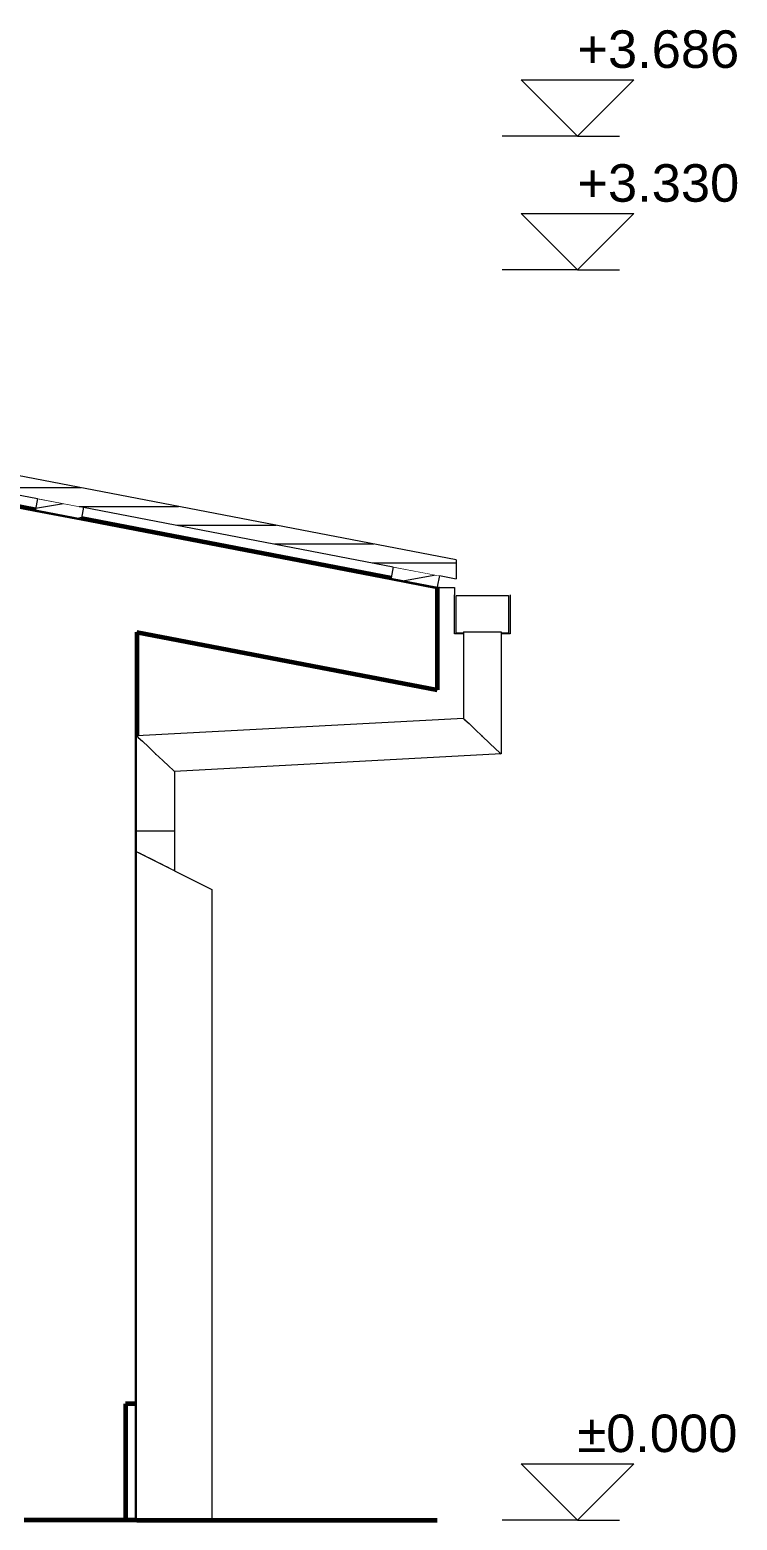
# Model space of a CAD drawing. Header units: metres. Extents: x -41 to 412, y -15 to 25.
# Drawn here: x 278.147 to 280.031, y -14.621 to -10.651 of the extents above; entities that cross this region are included whole.
import ezdxf

# ---------------------------------------------------------------- set-up
doc = ezdxf.new("R2010")
doc.units = ezdxf.units.M
doc.header["$MEASUREMENT"] = 0
doc.set_wipeout_variables(frame=1)
doc.linetypes.add('Wipeout_Contour', pattern=[1, 0, -1])
for name, color, linetype in [('Dimensioning - General', 7, 'Continuous'), ('Interior - Furniture', 7, 'Continuous'), ('Shell - Roof', 7, 'Continuous'), ('Site & Landscape - Terrain', 7, 'Continuous'), ('Structural - Bearing', 7, 'Continuous')]:
    doc.layers.add(name, color=color, linetype=linetype)
doc.styles.add('GENERATED_STYLE_2', font='arial.ttf')
pattern_1 = [(10, (288.27439, -14.62055), (-0.00781417, 0.04431635), [])]

msp = doc.modelspace()

# ---------------------------------------------------------------- linework, layer by layer
at = {"layer": 'Dimensioning - General', "color": 7, "linetype": 'Continuous', "lineweight": 13}
for p, q in [((279.6052, -10.9341), (279.4552, -10.7841)), ((279.4552, -10.7841), (279.7552, -10.7841)), ((279.7552, -10.7841), (279.6052, -10.9341)), ((279.6052, -11.2906), (279.4552, -11.1406)), ((279.4552, -11.1406), (279.7552, -11.1406)), ((279.7552, -11.1406), (279.6052, -11.2906)), ((279.6052, -14.6206), (279.4552, -14.4706)), ((279.4552, -14.4706), (279.7552, -14.4706)), ((279.7552, -14.4706), (279.6052, -14.6206))]:
    msp.add_line(p, q, dxfattribs=at)
at = {"layer": 'Dimensioning - General', "color": 151, "linetype": 'Continuous', "lineweight": 20, "true_color": 0x80c2ff}
for p, q in [((279.6052, -10.9341), (279.4052, -10.9341)), ((279.6052, -10.9341), (279.7177, -10.9341)), ((279.6052, -11.2906), (279.4052, -11.2906)), ((279.6052, -11.2906), (279.7177, -11.2906)), ((279.6052, -14.6206), (279.4052, -14.6206)), ((279.6052, -14.6206), (279.7177, -14.6206))]:
    msp.add_line(p, q, dxfattribs=at)

# ---------------------------------------------------------------- texts
at = {"layer": 'Dimensioning - General', "color": 5, "lineweight": 25, "char_height": 0.1, "attachment_point": 7, "style": 'GENERATED_STYLE_2'}
for s, insert in [('\\A1;+3.686', (279.6052, -10.7541)), ('\\A1;+3.330', (279.6052, -11.1106)), ('\\A1;±0.000', (279.6052, -14.4406))]:
    msp.add_mtext(s, dxfattribs=dict(at, insert=insert))

# ---------------------------------------------------------------- wipeouts: each hides what was drawn before it
at = {"color": 254, "linetype": 'Wipeout_Contour', "lineweight": 0, "ltscale": 2516.403207}
msp.add_wipeout([(279.422, -12.1581), (279.282, -12.1581), (279.282, -12.2581), (279.302, -12.2581), (279.302, -12.2545), (279.3982, -12.2545), (279.402, -12.2545), (279.402, -12.2581), (279.422, -12.2581)], dxfattribs=at).dxf.layer = 'Interior - Furniture'
at = {"color": 254, "linetype": 'Wipeout_Contour', "lineweight": 0, "ltscale": 1115.144071}
msp.add_wipeout([(278.482, -12.7847), (278.482, -12.8656), (278.5011, -12.8751), (278.5011, -12.7847)], dxfattribs=at).dxf.layer = 'Interior - Furniture'
at = {"color": 254, "linetype": 'Wipeout_Contour', "lineweight": 0, "ltscale": 1115.172117}
msp.add_wipeout([(278.402, -14.6206), (278.432, -14.6206), (278.432, -14.3106), (278.402, -14.3106)], dxfattribs=at).dxf.layer = 'Structural - Bearing'

# ---------------------------------------------------------------- next in the draw order: linework, layer by layer
at = {"layer": 'Interior - Furniture', "color": 104, "linetype": 'Continuous', "lineweight": 13, "true_color": 0x029e21}
for p, q in [((279.278, -12.1361), (279.278, -12.1561)), ((279.278, -12.2601), (279.278, -12.1561)), ((279.282, -12.1581), (279.422, -12.1581)), ((279.426, -12.1561), (279.426, -12.2601)), ((279.426, -12.2601), (279.278, -12.2601))]:
    msp.add_line(p, q, dxfattribs=at)
at = {"layer": 'Interior - Furniture', "color": 104, "linetype": 'Continuous', "lineweight": 20, "true_color": 0x029e21}
for p, q in [((279.282, -12.2581), (279.282, -12.1581)), ((279.422, -12.1581), (279.422, -12.2581)), ((279.422, -12.2581), (279.282, -12.2581))]:
    msp.add_line(p, q, dxfattribs=at)

# ---------------------------------------------------------------- next in the draw order: wipeouts: each hides what was drawn before it
at = {"color": 254, "linetype": 'Wipeout_Contour', "lineweight": 0, "ltscale": 1115.216637}
msp.add_wipeout([(278.5173, -12.7847), (278.5011, -12.7847), (278.5011, -12.8751), (278.5173, -12.8832)], dxfattribs=at).dxf.layer = 'Interior - Furniture'
at = {"color": 254, "linetype": 'Wipeout_Contour', "lineweight": 0, "ltscale": 1671.215689}
msp.add_wipeout([(278.132, -14.6206), (278.402, -14.6206), (278.402, -14.3106), (278.432, -14.3106), (278.432, -12.2556), (278.132, -12.1979)], dxfattribs=at).dxf.layer = 'Structural - Bearing'

# ---------------------------------------------------------------- next in the draw order: linework, layer by layer
at = {"layer": 'Structural - Bearing', "color": 7, "linetype": 'Continuous', "lineweight": 60}
for p, q in [((278.402, -14.3106), (278.402, -14.6206)), ((278.432, -14.3106), (278.402, -14.3106))]:
    msp.add_line(p, q, dxfattribs=at)
at = {"layer": 'Structural - Bearing', "color": 7, "linetype": 'Continuous', "lineweight": 60, "flags": 128}
for points in [[(278.432, -12.2556), (278.432, -14.3106), (278.432, -14.6206)], [(278.432, -14.6206), (278.402, -14.6206), (278.132, -14.6206)]]:
    msp.add_lwpolyline(points, dxfattribs=at)

# ---------------------------------------------------------------- next in the draw order: wipeouts: each hides what was drawn before it
at = {"color": 254, "linetype": 'Wipeout_Contour', "lineweight": 0, "ltscale": 1118.312061}
msp.add_wipeout([(279.302, -12.2545), (279.302, -12.4851), (279.3058, -12.4887), (279.3058, -12.2545)], dxfattribs=at).dxf.layer = 'Interior - Furniture'
at = {"color": 254, "linetype": 'Wipeout_Contour', "lineweight": 0, "ltscale": 1115.272758}
msp.add_wipeout([(278.5282, -12.7847), (278.5173, -12.7847), (278.5173, -12.8832), (278.5282, -12.8886)], dxfattribs=at).dxf.layer = 'Interior - Furniture'

# ---------------------------------------------------------------- next in the draw order: wipeouts: each hides what was drawn before it
at = {"color": 254, "linetype": 'Wipeout_Contour', "lineweight": 0, "ltscale": 1118.340723}
msp.add_wipeout([(279.3058, -12.2545), (279.3058, -12.4887), (279.3166, -12.499), (279.3166, -12.2545)], dxfattribs=at).dxf.layer = 'Interior - Furniture'
at = {"color": 254, "linetype": 'Wipeout_Contour', "lineweight": 0, "ltscale": 1114.914454}
msp.add_wipeout([(278.432, -12.7847), (278.432, -12.8406), (278.4358, -12.8425), (278.4358, -12.7847)], dxfattribs=at).dxf.layer = 'Interior - Furniture'
at = {"color": 254, "linetype": 'Wipeout_Contour', "lineweight": 0, "ltscale": 1115.303981}
msp.add_wipeout([(278.532, -12.7847), (278.5282, -12.7847), (278.5282, -12.8886), (278.532, -12.8906)], dxfattribs=at).dxf.layer = 'Interior - Furniture'
at = {"color": 254, "linetype": 'Wipeout_Contour', "lineweight": 0, "ltscale": 1642.06352}
msp.add_wipeout([(273.412, -11.0156), (267.592, -12.1345), (267.592, -12.4094), (273.412, -11.2906), (279.232, -12.4094), (279.232, -12.1345)], dxfattribs=at).dxf.layer = 'Shell - Roof'

# ---------------------------------------------------------------- next in the draw order: linework, layer by layer
at = {"layer": 'Shell - Roof', "color": 7, "linetype": 'Continuous', "lineweight": 60}
for p, q in [((277.3367, -11.7701), (278.1616, -11.9287)), ((278.1616, -11.9287), (278.2843, -11.9523)), ((278.2843, -11.9523), (279.1092, -12.1109)), ((279.1092, -12.1109), (279.232, -12.1345)), ((279.232, -12.1345), (279.232, -12.4094)), ((278.432, -12.2556), (279.232, -12.4094))]:
    msp.add_line(p, q, dxfattribs=at)

# ---------------------------------------------------------------- next in the draw order: wipeouts: each hides what was drawn before it
at = {"color": 254, "linetype": 'Wipeout_Contour', "lineweight": 0, "ltscale": 1118.395153}
msp.add_wipeout([(279.3166, -12.2545), (279.3166, -12.499), (279.3329, -12.5144), (279.3329, -12.2545)], dxfattribs=at).dxf.layer = 'Interior - Furniture'
at = {"color": 254, "linetype": 'Wipeout_Contour', "lineweight": 0, "ltscale": 1114.941542}
msp.add_wipeout([(278.4466, -12.7847), (278.4358, -12.7847), (278.4358, -12.8425), (278.4466, -12.8479)], dxfattribs=at).dxf.layer = 'Interior - Furniture'

# ---------------------------------------------------------------- next in the draw order: linework, layer by layer
at = {"layer": 'Interior - Furniture', "color": 95, "linetype": 'Continuous', "lineweight": 15, "true_color": 0x41c341}
msp.add_line((279.302, -12.2545), (279.3058, -12.2545), dxfattribs=at)

# ---------------------------------------------------------------- next in the draw order: wipeouts: each hides what was drawn before it
at = {"color": 254, "linetype": 'Wipeout_Contour', "lineweight": 0, "ltscale": 1113.926057}
msp.add_wipeout([(278.2843, -11.9523), (278.29, -11.9228), (278.1672, -11.8992), (278.1616, -11.9287)], dxfattribs=at).dxf.layer = 'Interior - Furniture'
at = {"color": 254, "linetype": 'Wipeout_Contour', "lineweight": 0, "ltscale": 1117.744517}
msp.add_wipeout([(279.232, -12.1345), (279.2376, -12.105), (279.1149, -12.0814), (279.1092, -12.1109)], dxfattribs=at).dxf.layer = 'Interior - Furniture'
at = {"color": 254, "linetype": 'Wipeout_Contour', "lineweight": 0, "ltscale": 1118.467017}
msp.add_wipeout([(279.3329, -12.5144), (279.352, -12.5325), (279.352, -12.2545), (279.3329, -12.2545)], dxfattribs=at).dxf.layer = 'Interior - Furniture'
at = {"color": 254, "linetype": 'Wipeout_Contour', "lineweight": 0, "ltscale": 1116.598878}
msp.add_wipeout([(279.302, -12.4851), (278.432, -12.532), (278.4358, -12.5356), (279.3058, -12.4887)], dxfattribs=at).dxf.layer = 'Interior - Furniture'
at = {"color": 254, "linetype": 'Wipeout_Contour', "lineweight": 0, "ltscale": 1114.994903}
msp.add_wipeout([(278.4629, -12.7847), (278.4466, -12.7847), (278.4466, -12.8479), (278.4629, -12.856)], dxfattribs=at).dxf.layer = 'Interior - Furniture'

# ---------------------------------------------------------------- next in the draw order: hatches: boundary and pattern name
at = {"layer": 'Interior - Furniture', "linetype": 'Continuous', "lineweight": 13, "true_color": 0xbf927d}
h = msp.add_hatch(dxfattribs=at)
h.set_pattern_fill('WOOD_0001', color=33, style=0, pattern_type=2)
h.set_pattern_definition(pattern_1)
h.paths.add_polyline_path([(278.2843, -11.9523), (278.29, -11.9228), (278.1672, -11.8992), (278.1616, -11.9287)])
h = msp.add_hatch(dxfattribs=at)
h.set_pattern_fill('WOOD_0001', color=33, style=0, pattern_type=2)
h.set_pattern_definition(pattern_1)
h.paths.add_polyline_path([(279.232, -12.1345), (279.2376, -12.105), (279.1149, -12.0814), (279.1092, -12.1109)])

# ---------------------------------------------------------------- next in the draw order: linework, layer by layer
at = {"layer": 'Interior - Furniture', "color": 104, "linetype": 'Continuous', "lineweight": 20, "true_color": 0x029e21}
for p, q in [((278.1672, -11.8992), (278.1616, -11.9287)), ((278.1672, -11.8992), (278.29, -11.9228)), ((278.29, -11.9228), (278.2843, -11.9523)), ((279.1149, -12.0814), (279.1092, -12.1109)), ((279.1149, -12.0814), (279.2376, -12.105)), ((279.2376, -12.105), (279.232, -12.1345))]:
    msp.add_line(p, q, dxfattribs=at)
at = {"layer": 'Interior - Furniture', "color": 104, "linetype": 'Continuous', "lineweight": 13, "true_color": 0x029e21}
msp.add_line((279.232, -12.1361), (279.278, -12.1361), dxfattribs=at)
at = {"layer": 'Interior - Furniture', "color": 95, "linetype": 'Continuous', "lineweight": 15, "true_color": 0x41c341}
msp.add_line((279.3058, -12.2545), (279.3166, -12.2545), dxfattribs=at)

# ---------------------------------------------------------------- next in the draw order: wipeouts: each hides what was drawn before it
at = {"color": 254, "linetype": 'Wipeout_Contour', "lineweight": 0, "ltscale": 1118.545288}
msp.add_wipeout([(279.3711, -12.2545), (279.352, -12.2545), (279.352, -12.5325), (279.3711, -12.5507)], dxfattribs=at).dxf.layer = 'Interior - Furniture'
at = {"color": 254, "linetype": 'Wipeout_Contour', "lineweight": 0, "ltscale": 1116.629128}
msp.add_wipeout([(279.3058, -12.4887), (278.4358, -12.5356), (278.4466, -12.5458), (279.3166, -12.499)], dxfattribs=at).dxf.layer = 'Interior - Furniture'
at = {"color": 254, "linetype": 'Wipeout_Contour', "lineweight": 0, "ltscale": 1115.06614}
msp.add_wipeout([(278.4629, -12.7847), (278.4629, -12.856), (278.482, -12.8656), (278.482, -12.7847)], dxfattribs=at).dxf.layer = 'Interior - Furniture'

# ---------------------------------------------------------------- next in the draw order: linework, layer by layer
at = {"layer": 'Interior - Furniture', "color": 95, "linetype": 'Continuous', "lineweight": 15, "true_color": 0x41c341}
msp.add_line((279.3166, -12.2545), (279.3329, -12.2545), dxfattribs=at)

# ---------------------------------------------------------------- next in the draw order: wipeouts: each hides what was drawn before it
at = {"color": 254, "linetype": 'Wipeout_Contour', "lineweight": 0, "ltscale": 1118.617978}
msp.add_wipeout([(279.3711, -12.2545), (279.3711, -12.5507), (279.3873, -12.566), (279.3873, -12.2545)], dxfattribs=at).dxf.layer = 'Interior - Furniture'
at = {"color": 254, "linetype": 'Wipeout_Contour', "lineweight": 0, "ltscale": 1116.685378}
msp.add_wipeout([(279.3166, -12.499), (278.4466, -12.5458), (278.4629, -12.5612), (279.3329, -12.5144)], dxfattribs=at).dxf.layer = 'Interior - Furniture'
at = {"color": 254, "linetype": 'Wipeout_Contour', "lineweight": 0, "ltscale": 1642.020782}
msp.add_wipeout([(273.412, -10.9341), (267.542, -12.0626), (267.542, -12.1135), (273.412, -10.9851), (279.282, -12.1135), (279.282, -12.0626)], dxfattribs=at).dxf.layer = 'Shell - Roof'

# ---------------------------------------------------------------- next in the draw order: hatches: boundary and pattern name
at = {"layer": 'Shell - Roof', "linetype": 'Continuous', "lineweight": 13, "true_color": 0xbf8080}
h = msp.add_hatch(dxfattribs=at)
h.set_pattern_fill('ROOF_TILE_0001', color=23, style=0, pattern_type=2)
h.set_pattern_definition([(0, (288.27439, -14.62055), (0, 0.05), [])])
h.paths.add_polyline_path([(273.412, -10.9341), (267.542, -12.0626), (267.542, -12.1135), (273.412, -10.9851), (279.282, -12.1135), (279.282, -12.0626)])

# ---------------------------------------------------------------- next in the draw order: linework, layer by layer
at = {"layer": 'Interior - Furniture', "color": 95, "linetype": 'Continuous', "lineweight": 15, "true_color": 0x41c341}
for p, q in [((279.302, -12.2545), (279.302, -12.4851)), ((279.3329, -12.2545), (279.352, -12.2545)), ((279.302, -12.4851), (279.3058, -12.4887))]:
    msp.add_line(p, q, dxfattribs=at)
at = {"layer": 'Shell - Roof', "color": 7, "linetype": 'Continuous', "lineweight": 13}
for p, q in [((277.3424, -11.7406), (278.1672, -11.8992)), ((278.29, -11.9228), (279.1149, -12.0814)), ((279.282, -12.0626), (279.282, -12.1135)), ((279.2376, -12.105), (279.282, -12.1135))]:
    msp.add_line(p, q, dxfattribs=at)
at = {"layer": 'Shell - Roof', "color": 7, "linetype": 'Continuous', "lineweight": 13, "flags": 128}
msp.add_lwpolyline([(279.282, -12.0626), (273.412, -10.9341), (267.542, -12.0626)], dxfattribs=at)

# ---------------------------------------------------------------- next in the draw order: wipeouts: each hides what was drawn before it
at = {"color": 254, "linetype": 'Wipeout_Contour', "lineweight": 0, "ltscale": 1118.673997}
msp.add_wipeout([(279.3873, -12.2545), (279.3873, -12.566), (279.3982, -12.5763), (279.3982, -12.2545)], dxfattribs=at).dxf.layer = 'Interior - Furniture'
at = {"color": 254, "linetype": 'Wipeout_Contour', "lineweight": 0, "ltscale": 1114.888663}
msp.add_wipeout([(278.432, -12.532), (278.432, -12.7847), (278.4358, -12.7847), (278.4358, -12.5356)], dxfattribs=at).dxf.layer = 'Interior - Furniture'
at = {"color": 254, "linetype": 'Wipeout_Contour', "lineweight": 0, "ltscale": 1116.758984}
msp.add_wipeout([(278.4629, -12.5612), (278.482, -12.5793), (279.352, -12.5325), (279.3329, -12.5144)], dxfattribs=at).dxf.layer = 'Interior - Furniture'

# ---------------------------------------------------------------- next in the draw order: linework, layer by layer
at = {"layer": 'Interior - Furniture', "color": 95, "linetype": 'Continuous', "lineweight": 15, "true_color": 0x41c341}
for p, q in [((279.352, -12.2545), (279.3711, -12.2545)), ((279.3058, -12.4887), (279.3166, -12.499))]:
    msp.add_line(p, q, dxfattribs=at)

# ---------------------------------------------------------------- next in the draw order: wipeouts: each hides what was drawn before it
at = {"color": 254, "linetype": 'Wipeout_Contour', "lineweight": 0, "ltscale": 1118.70484}
msp.add_wipeout([(279.3982, -12.2545), (279.3982, -12.5763), (279.402, -12.5799), (279.402, -12.2545)], dxfattribs=at).dxf.layer = 'Interior - Furniture'
at = {"color": 254, "linetype": 'Wipeout_Contour', "lineweight": 0, "ltscale": 1114.919727}
msp.add_wipeout([(278.4358, -12.5356), (278.4358, -12.7847), (278.4466, -12.7847), (278.4466, -12.5458)], dxfattribs=at).dxf.layer = 'Interior - Furniture'
at = {"color": 254, "linetype": 'Wipeout_Contour', "lineweight": 0, "ltscale": 1116.838704}
msp.add_wipeout([(278.482, -12.5793), (278.5011, -12.5975), (279.3711, -12.5507), (279.352, -12.5325)], dxfattribs=at).dxf.layer = 'Interior - Furniture'

# ---------------------------------------------------------------- next in the draw order: linework, layer by layer
at = {"layer": 'Interior - Furniture', "color": 95, "linetype": 'Continuous', "lineweight": 15, "true_color": 0x41c341}
for p, q in [((279.3711, -12.2545), (279.3873, -12.2545)), ((279.3873, -12.2545), (279.3982, -12.2545)), ((279.3982, -12.2545), (279.402, -12.2545)), ((279.3166, -12.499), (279.3329, -12.5144))]:
    msp.add_line(p, q, dxfattribs=at)

# ---------------------------------------------------------------- next in the draw order: wipeouts: each hides what was drawn before it
at = {"color": 254, "linetype": 'Wipeout_Contour', "lineweight": 0, "ltscale": 1114.97596}
msp.add_wipeout([(278.4466, -12.5458), (278.4466, -12.7847), (278.4629, -12.7847), (278.4629, -12.5612)], dxfattribs=at).dxf.layer = 'Interior - Furniture'
at = {"color": 254, "linetype": 'Wipeout_Contour', "lineweight": 0, "ltscale": 1116.912404}
msp.add_wipeout([(279.3711, -12.5507), (278.5011, -12.5975), (278.5173, -12.6128), (279.3873, -12.566)], dxfattribs=at).dxf.layer = 'Interior - Furniture'

# ---------------------------------------------------------------- next in the draw order: linework, layer by layer
at = {"layer": 'Interior - Furniture', "color": 95, "linetype": 'Continuous', "lineweight": 15, "true_color": 0x41c341}
for p, q in [((279.302, -12.4851), (278.432, -12.532)), ((278.432, -12.532), (278.4358, -12.5356)), ((279.3329, -12.5144), (279.352, -12.5325)), ((278.432, -12.7847), (278.4358, -12.7847))]:
    msp.add_line(p, q, dxfattribs=at)

# ---------------------------------------------------------------- next in the draw order: wipeouts: each hides what was drawn before it
at = {"color": 254, "linetype": 'Wipeout_Contour', "lineweight": 0, "ltscale": 1115.048845}
msp.add_wipeout([(278.4629, -12.7847), (278.482, -12.7847), (278.482, -12.5793), (278.4629, -12.5612)], dxfattribs=at).dxf.layer = 'Interior - Furniture'
at = {"color": 254, "linetype": 'Wipeout_Contour', "lineweight": 0, "ltscale": 1116.968895}
msp.add_wipeout([(279.3873, -12.566), (278.5173, -12.6128), (278.5282, -12.6231), (279.3982, -12.5763)], dxfattribs=at).dxf.layer = 'Interior - Furniture'

# ---------------------------------------------------------------- next in the draw order: linework, layer by layer
at = {"layer": 'Interior - Furniture', "color": 95, "linetype": 'Continuous', "lineweight": 15, "true_color": 0x41c341}
for p, q in [((278.4358, -12.5356), (278.4466, -12.5458)), ((279.352, -12.5325), (279.3711, -12.5507)), ((278.4358, -12.7847), (278.4466, -12.7847))]:
    msp.add_line(p, q, dxfattribs=at)

# ---------------------------------------------------------------- next in the draw order: wipeouts: each hides what was drawn before it
at = {"color": 254, "linetype": 'Wipeout_Contour', "lineweight": 0, "ltscale": 1115.127254}
msp.add_wipeout([(278.5011, -12.5975), (278.482, -12.5793), (278.482, -12.7847), (278.5011, -12.7847)], dxfattribs=at).dxf.layer = 'Interior - Furniture'
at = {"color": 254, "linetype": 'Wipeout_Contour', "lineweight": 0, "ltscale": 1116.999661}
msp.add_wipeout([(279.3982, -12.5763), (278.5282, -12.6231), (278.532, -12.6267), (279.402, -12.5799)], dxfattribs=at).dxf.layer = 'Interior - Furniture'

# ---------------------------------------------------------------- next in the draw order: linework, layer by layer
at = {"layer": 'Interior - Furniture', "color": 95, "linetype": 'Continuous', "lineweight": 15, "true_color": 0x41c341}
for p, q in [((279.402, -12.2545), (279.402, -12.5799)), ((278.4466, -12.5458), (278.4629, -12.5612)), ((279.3711, -12.5507), (279.3873, -12.566)), ((279.3873, -12.566), (279.3982, -12.5763)), ((279.3982, -12.5763), (279.402, -12.5799)), ((278.4466, -12.7847), (278.4629, -12.7847))]:
    msp.add_line(p, q, dxfattribs=at)

# ---------------------------------------------------------------- next in the draw order: wipeouts: each hides what was drawn before it
at = {"color": 254, "linetype": 'Wipeout_Contour', "lineweight": 0, "ltscale": 1115.199131}
msp.add_wipeout([(278.5011, -12.5975), (278.5011, -12.7847), (278.5173, -12.7847), (278.5173, -12.6128)], dxfattribs=at).dxf.layer = 'Interior - Furniture'

# ---------------------------------------------------------------- next in the draw order: linework, layer by layer
at = {"layer": 'Interior - Furniture', "color": 95, "linetype": 'Continuous', "lineweight": 15, "true_color": 0x41c341}
for p, q in [((278.4629, -12.5612), (278.482, -12.5793)), ((278.4629, -12.7847), (278.482, -12.7847))]:
    msp.add_line(p, q, dxfattribs=at)

# ---------------------------------------------------------------- next in the draw order: wipeouts: each hides what was drawn before it
at = {"color": 254, "linetype": 'Wipeout_Contour', "lineweight": 0, "ltscale": 1115.253369}
msp.add_wipeout([(278.5173, -12.6128), (278.5173, -12.7847), (278.5282, -12.7847), (278.5282, -12.6231)], dxfattribs=at).dxf.layer = 'Interior - Furniture'

# ---------------------------------------------------------------- next in the draw order: linework, layer by layer
at = {"layer": 'Interior - Furniture', "color": 95, "linetype": 'Continuous', "lineweight": 15, "true_color": 0x41c341}
for p, q in [((278.482, -12.5793), (278.5011, -12.5975)), ((278.482, -12.7847), (278.5011, -12.7847))]:
    msp.add_line(p, q, dxfattribs=at)

# ---------------------------------------------------------------- next in the draw order: wipeouts: each hides what was drawn before it
at = {"color": 254, "linetype": 'Wipeout_Contour', "lineweight": 0, "ltscale": 1115.281608}
msp.add_wipeout([(278.5282, -12.6231), (278.5282, -12.7847), (278.532, -12.7847), (278.532, -12.6267)], dxfattribs=at).dxf.layer = 'Interior - Furniture'

# ---------------------------------------------------------------- next in the draw order: linework, layer by layer
at = {"layer": 'Interior - Furniture', "color": 95, "linetype": 'Continuous', "lineweight": 15, "true_color": 0x41c341}
for p, q in [((279.402, -12.5799), (278.532, -12.6267)), ((278.5011, -12.5975), (278.5173, -12.6128)), ((278.5173, -12.6128), (278.5282, -12.6231)), ((278.5282, -12.6231), (278.532, -12.6267)), ((278.532, -12.6267), (278.532, -12.7847)), ((278.5011, -12.7847), (278.5173, -12.7847)), ((278.5173, -12.7847), (278.5282, -12.7847)), ((278.5282, -12.7847), (278.532, -12.7847)), ((278.532, -12.7847), (278.532, -12.8906))]:
    msp.add_line(p, q, dxfattribs=at)

# ---------------------------------------------------------------- next in the draw order: wipeouts: each hides what was drawn before it
at = {"color": 254, "linetype": 'Wipeout_Contour', "lineweight": 0, "ltscale": 1115.495948}
msp.add_wipeout([(278.632, -14.6206), (278.632, -12.9406), (278.432, -12.8406), (278.432, -14.6206)], dxfattribs=at).dxf.layer = 'Site & Landscape - Terrain'

# ---------------------------------------------------------------- next in the draw order: linework, layer by layer
at = {"layer": 'Site & Landscape - Terrain', "color": 54, "linetype": 'Continuous', "lineweight": 13}
for p, q in [((278.432, -12.8406), (278.632, -12.9406)), ((278.632, -12.9406), (278.632, -14.6206))]:
    msp.add_line(p, q, dxfattribs=at)
at = {"layer": 'Structural - Bearing', "color": 7, "linetype": 'Continuous', "lineweight": 60}
msp.add_line((278.432, -14.6206), (279.232, -14.6206), dxfattribs=at)

doc.saveas('drawing.dxf')
